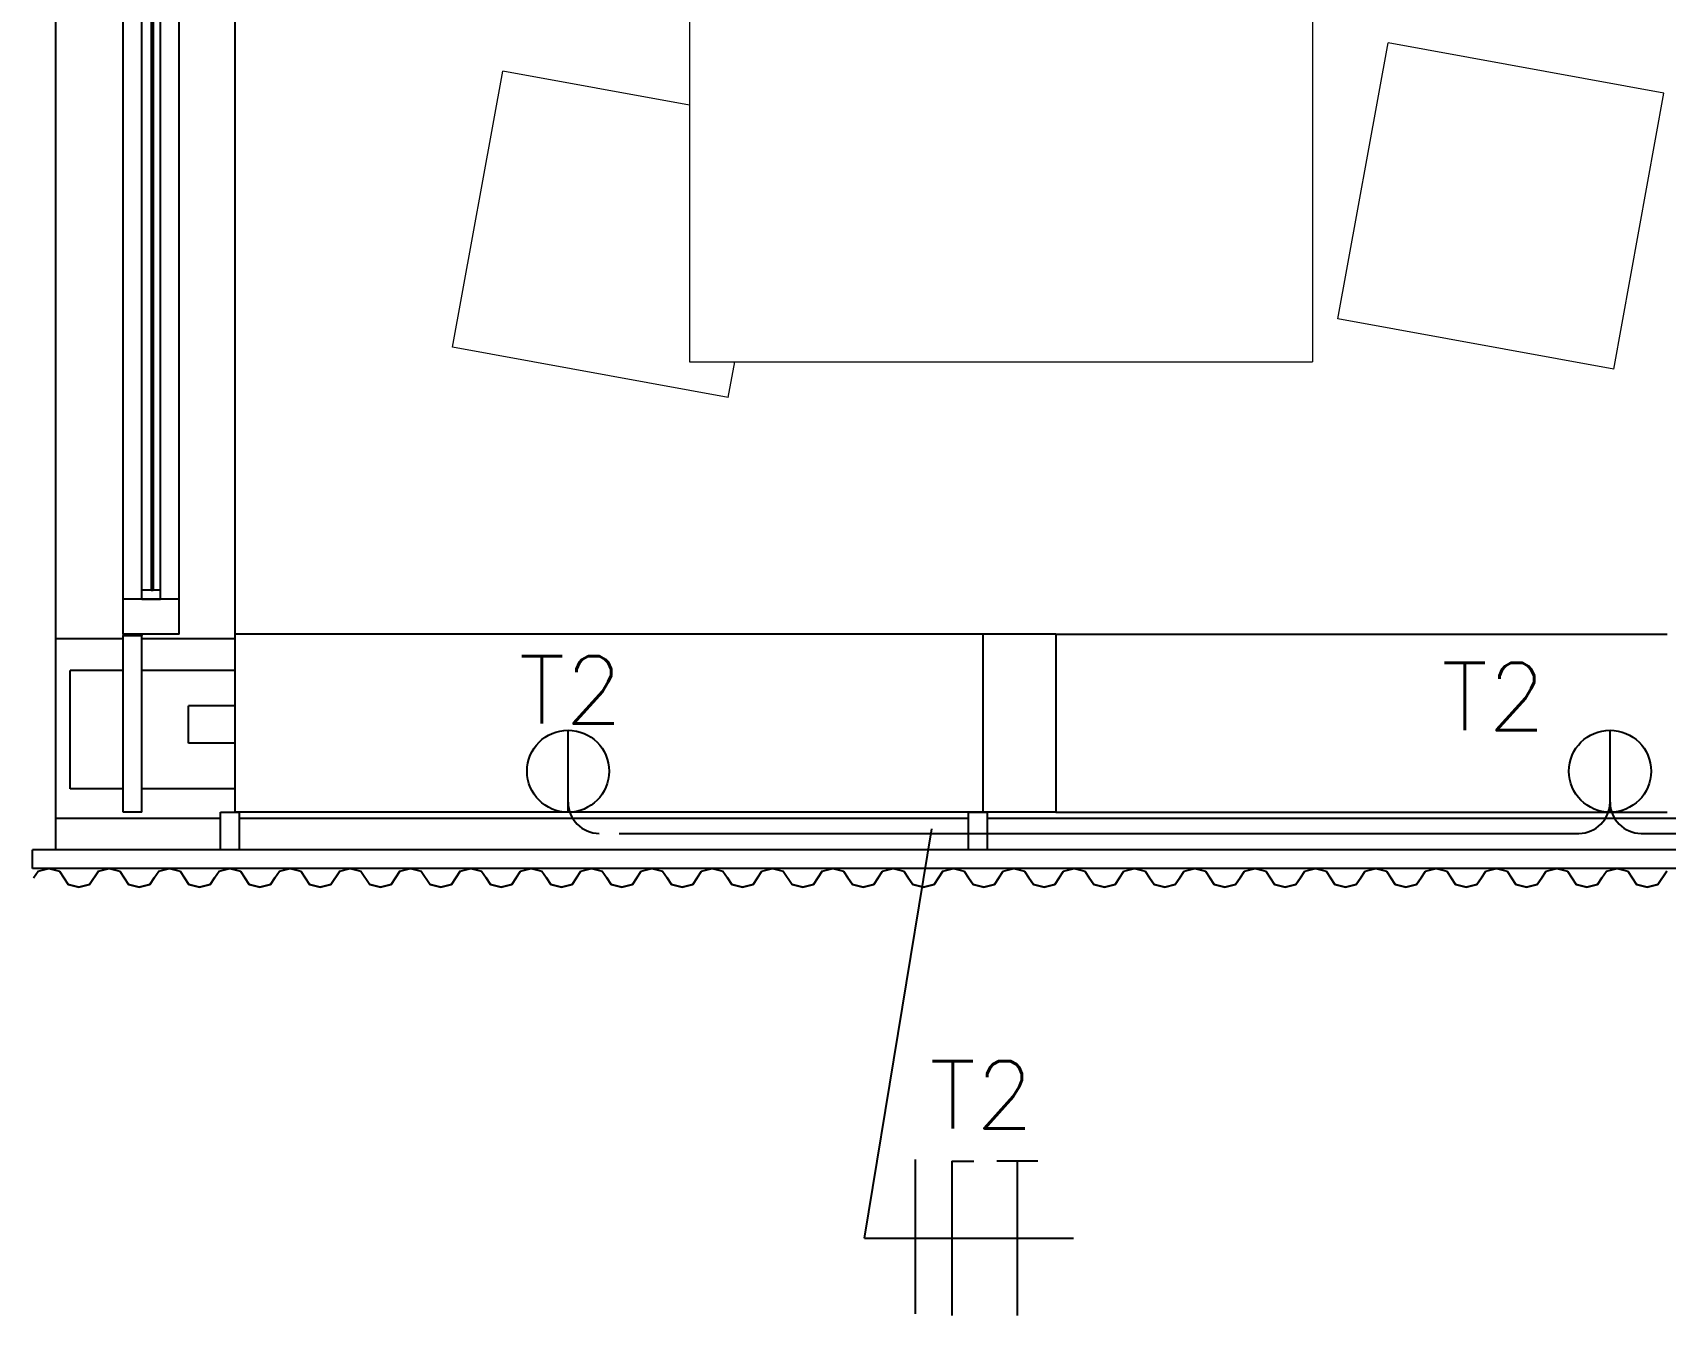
# Model space of a CAD drawing. Header units: millimetres. Extents: x 27525 to 1347740, y 16401 to 59429.
# Drawn here: x 641524 to 644144, y 33175 to 35233 of the extents above; entities that cross this region are included whole.
import ezdxf
from ezdxf.lldxf.tags import DXFTag

# ---------------------------------------------------------------- set-up
doc = ezdxf.new("R2010")
doc.units = ezdxf.units.MM
for name, color, linetype in [('ARQUITETURA', 8, 'Continuous'), ('ELETRICA', 3, 'Continuous'), ('Eletruto embutido no piso', 4, 'HIDDEN'), ('PERFILADO', 2, 'Continuous')]:
    doc.layers.add(name, color=color, linetype=linetype)
doc.layers.add('Mobiliário', color=151, linetype='Continuous', lineweight=9, plot=False)
doc.styles.get("Standard").update_dxf_attribs({"font": 'romans.shx'})
tags = doc.linetypes.add('HIDDEN', pattern=[0.375, 0.25, -0.125]).pattern_tags.tags
tags[6:7] = [DXFTag(74, 4), DXFTag(75, 0), DXFTag(340, '0'), DXFTag(46, 1.0), DXFTag(50, 0.0), DXFTag(44, 0.0), DXFTag(45, 0.0)]
tags[4:5] = [DXFTag(74, 4), DXFTag(75, 0), DXFTag(340, '0'), DXFTag(46, 1.0), DXFTag(50, 0.0), DXFTag(44, 0.0), DXFTag(45, 0.0)]

# ---------------------------------------------------------------- blocks, each defined once
blk = doc.blocks.new('N1')
at = {"layer": 'ARQUITETURA', "color": 4, "lineweight": -2, "ltscale": 1.3}
for q in [(603856.7, 118519.9), (603915.2, 118932.3)]:
    blk.add_line((603856.7, 118932.3), q, dxfattribs=at)
blk = doc.blocks.new('te')
at = {"layer": 'ARQUITETURA', "color": 4, "lineweight": -2}
for p, q in [((645596.8, 24561.6), (645531.3, 24561.6)), ((645564.1, 24561.6), (645564.1, 24314.2))]:
    blk.add_line(p, q, dxfattribs=at)

msp = doc.modelspace()

# ---------------------------------------------------------------- linework, layer by layer
at = {"color": 0}
for p, q in [((641849.056, 34268.373), (641849.056, 37882.319)), ((641561.061, 33922.376), (641561.061, 35772.527)), ((641668.951, 34324.19), (641668.951, 35617.406)), ((641698.951, 34324.19), (641698.951, 35616.334)), ((641728.951, 34324.19), (641728.951, 35616.334)), ((641758.951, 34324.19), (641758.951, 35617.406)), ((641713.951, 35602.687), (641713.951, 34338.909)), ((641717.486, 35602.687), (641717.486, 34338.909)), ((641668.951, 34268.373), (641668.951, 34324.19)), ((641698.951, 34324.19), (641668.951, 34324.19)), ((641668.951, 34268.373), (641668.951, 34324.19)), ((641698.951, 34324.19), (641668.951, 34324.19)), ((641698.951, 34324.19), (641698.951, 34338.909)), ((641713.951, 34338.909), (641698.951, 34338.909)), ((641698.951, 34324.19), (641728.951, 34324.19)), ((641728.951, 34324.19), (641698.951, 34324.19)), ((641713.951, 34338.909), (641717.486, 34338.909)), ((641728.951, 34338.909), (641717.486, 34338.909)), ((641728.951, 34324.19), (641728.951, 34338.909)), ((641758.951, 34324.19), (641728.951, 34324.19)), ((641758.951, 34324.19), (641728.951, 34324.19)), ((641758.951, 34268.373), (641758.951, 34324.19)), ((641758.951, 34268.373), (641758.951, 34324.19)), ((641668.951, 34260.445), (641561.061, 34260.445)), ((641668.951, 34260.445), (641561.061, 34260.445)), ((641758.951, 34268.373), (641668.951, 34268.373)), ((641668.951, 34268.373), (641668.951, 34265.98)), ((641758.951, 34268.373), (641668.951, 34268.373)), ((641668.951, 34265.98), (641698.951, 34265.98)), ((641668.951, 33982.376), (641668.951, 34265.98)), ((641668.951, 33982.376), (641668.951, 34265.98)), ((641668.951, 34265.98), (641698.951, 34265.98)), ((641698.951, 34268.373), (641698.951, 34265.98)), ((641698.951, 33982.376), (641698.951, 34265.98)), ((641698.951, 33982.376), (641698.951, 34265.98)), ((641849.056, 34260.445), (641698.951, 34260.445)), ((641849.056, 34260.445), (641698.951, 34260.445)), ((641849.056, 33982.375), (641849.056, 34268.373)), ((643049.055, 34268.373), (641849.056, 34268.373)), ((641849.056, 33982.375), (641849.056, 34268.373)), ((643049.055, 34268.373), (641849.056, 34268.373)), ((643049.055, 33982.375), (643049.055, 34268.373)), ((643049.055, 33982.375), (643049.055, 34268.373)), ((643166.054, 34268.373), (643049.055, 34268.373)), ((643049.055, 33982.375), (643049.055, 34268.373)), ((643049.055, 33982.375), (643049.055, 34268.373)), ((643166.054, 34268.373), (643049.055, 34268.373)), ((643166.054, 34268.373), (643166.054, 33982.375)), ((643166.054, 34268.373), (644147.032, 34268.373)), ((643166.054, 34268.373), (644147.032, 34268.373)), ((643166.054, 34268.373), (643166.054, 33982.375)), ((641583.957, 34019.938), (641583.957, 34209.938)), ((641668.951, 34209.938), (641583.957, 34209.938)), ((641849.056, 34209.938), (641698.951, 34209.938)), ((641849.056, 34153.387), (641773.956, 34153.387)), ((641773.956, 34093.387), (641773.956, 34153.387)), ((641849.056, 34093.387), (641773.956, 34093.387)), ((641668.951, 34019.938), (641583.957, 34019.938)), ((641849.056, 34019.938), (641698.951, 34019.938)), ((641698.951, 33982.376), (641668.951, 33982.376)), ((641698.951, 33982.376), (641668.951, 33982.376)), ((641825.548, 33982.376), (641855.548, 33982.376)), ((641825.548, 33922.376), (641825.548, 33982.376)), ((641825.548, 33922.376), (641825.548, 33982.376)), ((641825.548, 33982.376), (641855.548, 33982.376)), ((643049.055, 33982.375), (641849.056, 33982.375)), ((643049.055, 33982.375), (641849.056, 33982.375)), ((641855.548, 33982.376), (641855.548, 33922.376)), ((641855.548, 33982.376), (641855.548, 33922.376)), ((643025.548, 33982.376), (643055.548, 33982.376)), ((643025.548, 33922.376), (643025.548, 33982.376)), ((643025.548, 33922.376), (643025.548, 33982.376)), ((643025.548, 33982.376), (643055.548, 33982.376)), ((643166.054, 33982.375), (643049.055, 33982.375)), ((643166.054, 33982.375), (643049.055, 33982.375)), ((643055.548, 33982.376), (643055.548, 33922.376)), ((643055.548, 33982.376), (643055.548, 33922.376)), ((643166.054, 33982.375), (644147.032, 33982.375)), ((641825.548, 33972.21), (641561.061, 33972.21)), ((641825.548, 33972.21), (641561.061, 33972.21)), ((643025.548, 33972.21), (641855.548, 33972.21)), ((643025.548, 33972.21), (641855.548, 33972.21)), ((644225.548, 33972.21), (643055.548, 33972.21)), ((644225.548, 33972.21), (643055.548, 33972.21)), ((641825.548, 33922.376), (641523.957, 33922.376)), ((641523.957, 33892.376), (641523.957, 33922.376)), ((641855.548, 33922.376), (641825.548, 33922.376)), ((641855.548, 33922.376), (641825.548, 33922.376)), ((643025.548, 33922.376), (641855.548, 33922.376)), ((643055.548, 33922.376), (643025.548, 33922.376)), ((643055.548, 33922.376), (643025.548, 33922.376)), ((644225.548, 33922.376), (643055.548, 33922.376)), ((650573.957, 33892.376), (641523.957, 33892.376)), ((641525.549, 33877.282), (641532.637, 33887.955)), ((641525.549, 33877.282), (641532.637, 33887.955)), ((641525.549, 33877.282), (641532.637, 33887.955)), ((641532.637, 33887.955), (641549.749, 33892.376)), ((641532.637, 33887.955), (641549.749, 33892.376)), ((641532.637, 33887.955), (641549.749, 33892.376)), ((641549.749, 33892.376), (641566.861, 33887.955)), ((641549.749, 33892.376), (641566.861, 33887.955)), ((641549.749, 33892.376), (641566.861, 33887.955)), ((641566.861, 33887.955), (641581.037, 33866.61)), ((641566.861, 33887.955), (641581.037, 33866.61)), ((641566.861, 33887.955), (641581.037, 33866.61)), ((641629.437, 33887.955), (641615.261, 33866.61)), ((641615.261, 33866.61), (641629.437, 33887.955)), ((641615.261, 33866.61), (641629.437, 33887.955)), ((641629.437, 33887.955), (641646.549, 33892.376)), ((641629.437, 33887.955), (641646.549, 33892.376)), ((641629.437, 33887.955), (641646.549, 33892.376)), ((641646.549, 33892.376), (641663.661, 33887.955)), ((641646.549, 33892.376), (641663.661, 33887.955)), ((641646.549, 33892.376), (641663.661, 33887.955)), ((641663.661, 33887.955), (641677.837, 33866.61)), ((641663.661, 33887.955), (641677.837, 33866.61)), ((641663.661, 33887.955), (641677.837, 33866.61)), ((641712.061, 33866.61), (641719.149, 33877.282)), ((641719.149, 33877.282), (641712.061, 33866.61)), ((641712.061, 33866.61), (641719.149, 33877.282)), ((641719.149, 33877.282), (641726.237, 33887.955)), ((641719.149, 33877.282), (641726.237, 33887.955)), ((641719.149, 33877.282), (641726.237, 33887.955)), ((641726.237, 33887.955), (641743.349, 33892.376)), ((641726.237, 33887.955), (641743.349, 33892.376)), ((641726.237, 33887.955), (641743.349, 33892.376)), ((641743.349, 33892.376), (641760.461, 33887.955)), ((641743.349, 33892.376), (641760.461, 33887.955)), ((641743.349, 33892.376), (641760.461, 33887.955)), ((641760.461, 33887.955), (641767.548, 33877.282)), ((641760.461, 33887.955), (641767.548, 33877.282)), ((641760.461, 33887.955), (641767.548, 33877.282)), ((641774.637, 33866.61), (641767.548, 33877.282)), ((641767.548, 33877.282), (641774.637, 33866.61)), ((641767.548, 33877.282), (641774.637, 33866.61)), ((641808.86, 33866.61), (641815.949, 33877.282)), ((641815.949, 33877.282), (641808.86, 33866.61)), ((641808.86, 33866.61), (641815.949, 33877.282)), ((641815.949, 33877.282), (641823.037, 33887.955)), ((641815.949, 33877.282), (641823.037, 33887.955)), ((641815.949, 33877.282), (641823.037, 33887.955)), ((641823.037, 33887.955), (641840.149, 33892.376)), ((641823.037, 33887.955), (641840.149, 33892.376)), ((641823.037, 33887.955), (641840.149, 33892.376)), ((641840.149, 33892.376), (641857.26, 33887.955)), ((641840.149, 33892.376), (641857.26, 33887.955)), ((641840.149, 33892.376), (641857.26, 33887.955)), ((641857.26, 33887.955), (641864.349, 33877.282)), ((641857.26, 33887.955), (641864.349, 33877.282)), ((641857.26, 33887.955), (641864.349, 33877.282)), ((641871.436, 33866.61), (641864.349, 33877.282)), ((641864.349, 33877.282), (641871.436, 33866.61)), ((641864.349, 33877.282), (641871.436, 33866.61)), ((641905.66, 33866.61), (641912.748, 33877.282)), ((641912.748, 33877.282), (641905.66, 33866.61)), ((641905.66, 33866.61), (641912.748, 33877.282)), ((641912.748, 33877.282), (641919.836, 33887.955)), ((641912.748, 33877.282), (641919.836, 33887.955)), ((641912.748, 33877.282), (641919.836, 33887.955)), ((641919.836, 33887.955), (641936.948, 33892.376)), ((641919.836, 33887.955), (641936.948, 33892.376)), ((641919.836, 33887.955), (641936.948, 33892.376)), ((641936.948, 33892.376), (641954.06, 33887.955)), ((641936.948, 33892.376), (641954.06, 33887.955)), ((641936.948, 33892.376), (641954.06, 33887.955)), ((641954.06, 33887.955), (641968.236, 33866.61)), ((641954.06, 33887.955), (641968.236, 33866.61)), ((641954.06, 33887.955), (641968.236, 33866.61)), ((642016.636, 33887.955), (642002.46, 33866.61)), ((642002.46, 33866.61), (642016.636, 33887.955)), ((642002.46, 33866.61), (642016.636, 33887.955)), ((642016.636, 33887.955), (642033.748, 33892.376)), ((642016.636, 33887.955), (642033.748, 33892.376)), ((642016.636, 33887.955), (642033.748, 33892.376)), ((642033.748, 33892.376), (642050.86, 33887.955)), ((642033.748, 33892.376), (642050.86, 33887.955)), ((642033.748, 33892.376), (642050.86, 33887.955)), ((642050.86, 33887.955), (642065.036, 33866.61)), ((642050.86, 33887.955), (642065.036, 33866.61)), ((642050.86, 33887.955), (642065.036, 33866.61)), ((642113.436, 33887.955), (642099.26, 33866.61)), ((642099.26, 33866.61), (642113.436, 33887.955)), ((642099.26, 33866.61), (642113.436, 33887.955)), ((642113.436, 33887.955), (642130.548, 33892.376)), ((642113.436, 33887.955), (642130.548, 33892.376)), ((642113.436, 33887.955), (642130.548, 33892.376)), ((642130.548, 33892.376), (642147.66, 33887.955)), ((642130.548, 33892.376), (642147.66, 33887.955)), ((642130.548, 33892.376), (642147.66, 33887.955)), ((642147.66, 33887.955), (642161.836, 33866.61)), ((642147.66, 33887.955), (642161.836, 33866.61)), ((642147.66, 33887.955), (642161.836, 33866.61)), ((642210.236, 33887.955), (642196.06, 33866.61)), ((642196.06, 33866.61), (642210.236, 33887.955)), ((642196.06, 33866.61), (642210.236, 33887.955)), ((642210.236, 33887.955), (642227.348, 33892.376)), ((642210.236, 33887.955), (642227.348, 33892.376)), ((642210.236, 33887.955), (642227.348, 33892.376)), ((642227.348, 33892.376), (642244.46, 33887.955)), ((642227.348, 33892.376), (642244.46, 33887.955)), ((642227.348, 33892.376), (642244.46, 33887.955)), ((642244.46, 33887.955), (642251.548, 33877.282)), ((642244.46, 33887.955), (642251.548, 33877.282)), ((642244.46, 33887.955), (642251.548, 33877.282)), ((642258.636, 33866.61), (642251.548, 33877.282)), ((642251.548, 33877.282), (642258.636, 33866.61)), ((642251.548, 33877.282), (642258.636, 33866.61)), ((642292.86, 33866.61), (642299.948, 33877.282)), ((642299.948, 33877.282), (642292.86, 33866.61)), ((642292.86, 33866.61), (642299.948, 33877.282)), ((642299.948, 33877.282), (642307.036, 33887.955)), ((642299.948, 33877.282), (642307.036, 33887.955)), ((642299.948, 33877.282), (642307.036, 33887.955)), ((642307.036, 33887.955), (642324.148, 33892.376)), ((642307.036, 33887.955), (642324.148, 33892.376)), ((642307.036, 33887.955), (642324.148, 33892.376)), ((642324.148, 33892.376), (642341.26, 33887.955)), ((642324.148, 33892.376), (642341.26, 33887.955)), ((642324.148, 33892.376), (642341.26, 33887.955)), ((642341.26, 33887.955), (642348.348, 33877.282)), ((642341.26, 33887.955), (642348.348, 33877.282)), ((642341.26, 33887.955), (642348.348, 33877.282)), ((642355.435, 33866.61), (642348.348, 33877.282)), ((642348.348, 33877.282), (642355.435, 33866.61)), ((642348.348, 33877.282), (642355.435, 33866.61)), ((642389.66, 33866.61), (642396.748, 33877.282)), ((642396.748, 33877.282), (642389.66, 33866.61)), ((642389.66, 33866.61), (642396.748, 33877.282)), ((642396.748, 33877.282), (642403.835, 33887.955)), ((642396.748, 33877.282), (642403.835, 33887.955)), ((642396.748, 33877.282), (642403.835, 33887.955)), ((642403.835, 33887.955), (642420.948, 33892.376)), ((642403.835, 33887.955), (642420.948, 33892.376)), ((642403.835, 33887.955), (642420.948, 33892.376)), ((642420.948, 33892.376), (642438.06, 33887.955)), ((642420.948, 33892.376), (642438.06, 33887.955)), ((642420.948, 33892.376), (642438.06, 33887.955)), ((642438.06, 33887.955), (642445.148, 33877.282)), ((642438.06, 33887.955), (642445.148, 33877.282)), ((642438.06, 33887.955), (642445.148, 33877.282)), ((642452.235, 33866.61), (642445.148, 33877.282)), ((642445.148, 33877.282), (642452.235, 33866.61)), ((642445.148, 33877.282), (642452.235, 33866.61)), ((642486.46, 33866.61), (642493.548, 33877.282)), ((642493.548, 33877.282), (642486.46, 33866.61)), ((642486.46, 33866.61), (642493.548, 33877.282)), ((642493.548, 33877.282), (642500.635, 33887.955)), ((642493.548, 33877.282), (642500.635, 33887.955)), ((642493.548, 33877.282), (642500.635, 33887.955)), ((642500.635, 33887.955), (642517.747, 33892.376)), ((642500.635, 33887.955), (642517.747, 33892.376)), ((642500.635, 33887.955), (642517.747, 33892.376)), ((642517.747, 33892.376), (642534.86, 33887.955)), ((642517.747, 33892.376), (642534.86, 33887.955)), ((642517.747, 33892.376), (642534.86, 33887.955)), ((642534.86, 33887.955), (642541.947, 33877.282)), ((642534.86, 33887.955), (642541.947, 33877.282)), ((642534.86, 33887.955), (642541.947, 33877.282)), ((642549.035, 33866.61), (642541.947, 33877.282)), ((642541.947, 33877.282), (642549.035, 33866.61)), ((642541.947, 33877.282), (642549.035, 33866.61)), ((642583.259, 33866.61), (642590.347, 33877.282)), ((642590.347, 33877.282), (642583.259, 33866.61)), ((642583.259, 33866.61), (642590.347, 33877.282)), ((642590.347, 33877.282), (642597.435, 33887.955)), ((642590.347, 33877.282), (642597.435, 33887.955)), ((642590.347, 33877.282), (642597.435, 33887.955)), ((642597.435, 33887.955), (642614.547, 33892.376)), ((642597.435, 33887.955), (642614.547, 33892.376)), ((642597.435, 33887.955), (642614.547, 33892.376)), ((642614.547, 33892.376), (642631.659, 33887.955)), ((642614.547, 33892.376), (642631.659, 33887.955)), ((642614.547, 33892.376), (642631.659, 33887.955)), ((642631.659, 33887.955), (642638.747, 33877.282)), ((642631.659, 33887.955), (642638.747, 33877.282)), ((642631.659, 33887.955), (642638.747, 33877.282)), ((642645.835, 33866.61), (642638.747, 33877.282)), ((642638.747, 33877.282), (642645.835, 33866.61)), ((642638.747, 33877.282), (642645.835, 33866.61)), ((642680.059, 33866.61), (642687.147, 33877.282)), ((642687.147, 33877.282), (642680.059, 33866.61)), ((642680.059, 33866.61), (642687.147, 33877.282)), ((642687.147, 33877.282), (642694.235, 33887.955)), ((642687.147, 33877.282), (642694.235, 33887.955)), ((642687.147, 33877.282), (642694.235, 33887.955)), ((642694.235, 33887.955), (642711.347, 33892.376)), ((642694.235, 33887.955), (642711.347, 33892.376)), ((642694.235, 33887.955), (642711.347, 33892.376)), ((642711.347, 33892.376), (642728.459, 33887.955)), ((642711.347, 33892.376), (642728.459, 33887.955)), ((642711.347, 33892.376), (642728.459, 33887.955)), ((642728.459, 33887.955), (642742.635, 33866.61)), ((642728.459, 33887.955), (642742.635, 33866.61)), ((642728.459, 33887.955), (642742.635, 33866.61)), ((642791.035, 33887.955), (642776.859, 33866.61)), ((642776.859, 33866.61), (642791.035, 33887.955)), ((642776.859, 33866.61), (642791.035, 33887.955)), ((642791.035, 33887.955), (642808.147, 33892.376)), ((642791.035, 33887.955), (642808.147, 33892.376)), ((642791.035, 33887.955), (642808.147, 33892.376)), ((642808.147, 33892.376), (642825.259, 33887.955)), ((642808.147, 33892.376), (642825.259, 33887.955)), ((642808.147, 33892.376), (642825.259, 33887.955)), ((642825.259, 33887.955), (642832.347, 33877.282)), ((642825.259, 33887.955), (642832.347, 33877.282)), ((642825.259, 33887.955), (642832.347, 33877.282)), ((642839.435, 33866.61), (642832.347, 33877.282)), ((642832.347, 33877.282), (642839.435, 33866.61)), ((642832.347, 33877.282), (642839.435, 33866.61)), ((642873.659, 33866.61), (642880.747, 33877.282)), ((642880.747, 33877.282), (642873.659, 33866.61)), ((642873.659, 33866.61), (642880.747, 33877.282)), ((642880.747, 33877.282), (642887.835, 33887.955)), ((642880.747, 33877.282), (642887.835, 33887.955)), ((642880.747, 33877.282), (642887.835, 33887.955)), ((642887.835, 33887.955), (642904.947, 33892.376)), ((642887.835, 33887.955), (642904.947, 33892.376)), ((642887.835, 33887.955), (642904.947, 33892.376)), ((642904.947, 33892.376), (642922.059, 33887.955)), ((642904.947, 33892.376), (642922.059, 33887.955)), ((642904.947, 33892.376), (642922.059, 33887.955)), ((642922.059, 33887.955), (642929.147, 33877.282)), ((642922.059, 33887.955), (642929.147, 33877.282)), ((642922.059, 33887.955), (642929.147, 33877.282)), ((642936.235, 33866.61), (642929.147, 33877.282)), ((642929.147, 33877.282), (642936.235, 33866.61)), ((642929.147, 33877.282), (642936.235, 33866.61)), ((642984.635, 33887.955), (642970.459, 33866.61)), ((642970.459, 33866.61), (642984.635, 33887.955)), ((642970.459, 33866.61), (642984.635, 33887.955)), ((642984.635, 33887.955), (643001.747, 33892.376)), ((642984.635, 33887.955), (643001.747, 33892.376)), ((642984.635, 33887.955), (643001.747, 33892.376)), ((643001.747, 33892.376), (643018.859, 33887.955)), ((643001.747, 33892.376), (643018.859, 33887.955)), ((643001.747, 33892.376), (643018.859, 33887.955)), ((643018.859, 33887.955), (643025.947, 33877.282)), ((643018.859, 33887.955), (643025.947, 33877.282)), ((643018.859, 33887.955), (643025.947, 33877.282)), ((643033.034, 33866.61), (643025.947, 33877.282)), ((643025.947, 33877.282), (643033.034, 33866.61)), ((643025.947, 33877.282), (643033.034, 33866.61)), ((643067.258, 33866.61), (643074.346, 33877.282)), ((643074.346, 33877.282), (643067.258, 33866.61)), ((643067.258, 33866.61), (643074.346, 33877.282)), ((643074.346, 33877.282), (643081.434, 33887.955)), ((643074.346, 33877.282), (643081.434, 33887.955)), ((643074.346, 33877.282), (643081.434, 33887.955)), ((643081.434, 33887.955), (643098.546, 33892.376)), ((643081.434, 33887.955), (643098.546, 33892.376)), ((643081.434, 33887.955), (643098.546, 33892.376)), ((643098.546, 33892.376), (643115.658, 33887.955)), ((643098.546, 33892.376), (643115.658, 33887.955)), ((643098.546, 33892.376), (643115.658, 33887.955)), ((643115.658, 33887.955), (643122.746, 33877.282)), ((643115.658, 33887.955), (643122.746, 33877.282)), ((643115.658, 33887.955), (643122.746, 33877.282)), ((643129.835, 33866.61), (643122.746, 33877.282)), ((643122.746, 33877.282), (643129.835, 33866.61)), ((643122.746, 33877.282), (643129.835, 33866.61)), ((643164.058, 33866.61), (643171.146, 33877.282)), ((643171.146, 33877.282), (643164.058, 33866.61)), ((643164.058, 33866.61), (643171.146, 33877.282)), ((643171.146, 33877.282), (643178.235, 33887.955)), ((643171.146, 33877.282), (643178.235, 33887.955)), ((643171.146, 33877.282), (643178.235, 33887.955)), ((643178.235, 33887.955), (643195.346, 33892.376)), ((643178.235, 33887.955), (643195.346, 33892.376)), ((643178.235, 33887.955), (643195.346, 33892.376)), ((643195.346, 33892.376), (643212.458, 33887.955)), ((643195.346, 33892.376), (643212.458, 33887.955)), ((643195.346, 33892.376), (643212.458, 33887.955)), ((643212.458, 33887.955), (643219.546, 33877.282)), ((643212.458, 33887.955), (643219.546, 33877.282)), ((643212.458, 33887.955), (643219.546, 33877.282)), ((643226.634, 33866.61), (643219.546, 33877.282)), ((643219.546, 33877.282), (643226.634, 33866.61)), ((643219.546, 33877.282), (643226.634, 33866.61)), ((643260.858, 33866.61), (643267.946, 33877.282)), ((643267.946, 33877.282), (643260.858, 33866.61)), ((643260.858, 33866.61), (643267.946, 33877.282)), ((643267.946, 33877.282), (643275.034, 33887.955)), ((643267.946, 33877.282), (643275.034, 33887.955)), ((643267.946, 33877.282), (643275.034, 33887.955)), ((643275.034, 33887.955), (643292.146, 33892.376)), ((643275.034, 33887.955), (643292.146, 33892.376)), ((643275.034, 33887.955), (643292.146, 33892.376)), ((643292.146, 33892.376), (643309.258, 33887.955)), ((643292.146, 33892.376), (643309.258, 33887.955)), ((643292.146, 33892.376), (643309.258, 33887.955)), ((643309.258, 33887.955), (643316.346, 33877.282)), ((643309.258, 33887.955), (643316.346, 33877.282)), ((643309.258, 33887.955), (643316.346, 33877.282)), ((643323.434, 33866.61), (643316.346, 33877.282)), ((643316.346, 33877.282), (643323.434, 33866.61)), ((643316.346, 33877.282), (643323.434, 33866.61)), ((643357.658, 33866.61), (643364.746, 33877.282)), ((643364.746, 33877.282), (643357.658, 33866.61)), ((643357.658, 33866.61), (643364.746, 33877.282)), ((643364.746, 33877.282), (643371.834, 33887.955)), ((643364.746, 33877.282), (643371.834, 33887.955)), ((643364.746, 33877.282), (643371.834, 33887.955)), ((643371.834, 33887.955), (643388.946, 33892.376)), ((643371.834, 33887.955), (643388.946, 33892.376)), ((643371.834, 33887.955), (643388.946, 33892.376)), ((643388.946, 33892.376), (643406.058, 33887.955)), ((643388.946, 33892.376), (643406.058, 33887.955)), ((643388.946, 33892.376), (643406.058, 33887.955)), ((643406.058, 33887.955), (643413.146, 33877.282)), ((643406.058, 33887.955), (643413.146, 33877.282)), ((643406.058, 33887.955), (643413.146, 33877.282)), ((643420.234, 33866.61), (643413.146, 33877.282)), ((643413.146, 33877.282), (643420.234, 33866.61)), ((643413.146, 33877.282), (643420.234, 33866.61)), ((643454.458, 33866.61), (643461.546, 33877.282)), ((643461.546, 33877.282), (643454.458, 33866.61)), ((643454.458, 33866.61), (643461.546, 33877.282)), ((643461.546, 33877.282), (643468.634, 33887.955)), ((643461.546, 33877.282), (643468.634, 33887.955)), ((643461.546, 33877.282), (643468.634, 33887.955)), ((643468.634, 33887.955), (643485.746, 33892.376)), ((643468.634, 33887.955), (643485.746, 33892.376)), ((643468.634, 33887.955), (643485.746, 33892.376)), ((643485.746, 33892.376), (643502.858, 33887.955)), ((643485.746, 33892.376), (643502.858, 33887.955)), ((643485.746, 33892.376), (643502.858, 33887.955)), ((643502.858, 33887.955), (643517.034, 33866.61)), ((643502.858, 33887.955), (643517.034, 33866.61)), ((643502.858, 33887.955), (643517.034, 33866.61)), ((643551.258, 33866.61), (643558.346, 33877.282)), ((643558.346, 33877.282), (643551.258, 33866.61)), ((643551.258, 33866.61), (643558.346, 33877.282)), ((643558.346, 33877.282), (643565.434, 33887.955)), ((643558.346, 33877.282), (643565.434, 33887.955)), ((643558.346, 33877.282), (643565.434, 33887.955)), ((643565.434, 33887.955), (643582.546, 33892.376)), ((643565.434, 33887.955), (643582.546, 33892.376)), ((643565.434, 33887.955), (643582.546, 33892.376)), ((643582.546, 33892.376), (643599.658, 33887.955)), ((643582.546, 33892.376), (643599.658, 33887.955)), ((643582.546, 33892.376), (643599.658, 33887.955)), ((643599.658, 33887.955), (643606.746, 33877.282)), ((643599.658, 33887.955), (643606.746, 33877.282)), ((643599.658, 33887.955), (643606.746, 33877.282)), ((643613.834, 33866.61), (643606.746, 33877.282)), ((643606.746, 33877.282), (643613.834, 33866.61)), ((643606.746, 33877.282), (643613.834, 33866.61)), ((643648.058, 33866.61), (643655.145, 33877.282)), ((643655.145, 33877.282), (643648.058, 33866.61)), ((643648.058, 33866.61), (643655.145, 33877.282)), ((643655.145, 33877.282), (643662.234, 33887.955)), ((643655.145, 33877.282), (643662.234, 33887.955)), ((643655.145, 33877.282), (643662.234, 33887.955)), ((643662.234, 33887.955), (643679.345, 33892.376)), ((643662.234, 33887.955), (643679.345, 33892.376)), ((643662.234, 33887.955), (643679.345, 33892.376)), ((643679.345, 33892.376), (643696.457, 33887.955)), ((643679.345, 33892.376), (643696.457, 33887.955)), ((643679.345, 33892.376), (643696.457, 33887.955)), ((643696.457, 33887.955), (643703.545, 33877.282)), ((643696.457, 33887.955), (643703.545, 33877.282)), ((643696.457, 33887.955), (643703.545, 33877.282)), ((643710.634, 33866.61), (643703.545, 33877.282)), ((643703.545, 33877.282), (643710.634, 33866.61)), ((643703.545, 33877.282), (643710.634, 33866.61)), ((643744.857, 33866.61), (643751.945, 33877.282)), ((643751.945, 33877.282), (643744.857, 33866.61)), ((643744.857, 33866.61), (643751.945, 33877.282)), ((643751.945, 33877.282), (643759.033, 33887.955)), ((643751.945, 33877.282), (643759.033, 33887.955)), ((643751.945, 33877.282), (643759.033, 33887.955)), ((643759.033, 33887.955), (643776.145, 33892.376)), ((643759.033, 33887.955), (643776.145, 33892.376)), ((643759.033, 33887.955), (643776.145, 33892.376)), ((643776.145, 33892.376), (643793.257, 33887.955)), ((643776.145, 33892.376), (643793.257, 33887.955)), ((643776.145, 33892.376), (643793.257, 33887.955)), ((643793.257, 33887.955), (643800.345, 33877.282)), ((643793.257, 33887.955), (643800.345, 33877.282)), ((643793.257, 33887.955), (643800.345, 33877.282)), ((643807.433, 33866.61), (643800.345, 33877.282)), ((643800.345, 33877.282), (643807.433, 33866.61)), ((643800.345, 33877.282), (643807.433, 33866.61)), ((643841.657, 33866.61), (643848.745, 33877.282)), ((643848.745, 33877.282), (643841.657, 33866.61)), ((643841.657, 33866.61), (643848.745, 33877.282)), ((643848.745, 33877.282), (643855.833, 33887.955)), ((643848.745, 33877.282), (643855.833, 33887.955)), ((643848.745, 33877.282), (643855.833, 33887.955)), ((643855.833, 33887.955), (643872.945, 33892.376)), ((643855.833, 33887.955), (643872.945, 33892.376)), ((643855.833, 33887.955), (643872.945, 33892.376)), ((643872.945, 33892.376), (643890.057, 33887.955)), ((643872.945, 33892.376), (643890.057, 33887.955)), ((643872.945, 33892.376), (643890.057, 33887.955)), ((643890.057, 33887.955), (643897.145, 33877.282)), ((643890.057, 33887.955), (643897.145, 33877.282)), ((643890.057, 33887.955), (643897.145, 33877.282)), ((643904.233, 33866.61), (643897.145, 33877.282)), ((643897.145, 33877.282), (643904.233, 33866.61)), ((643897.145, 33877.282), (643904.233, 33866.61)), ((643938.457, 33866.61), (643945.545, 33877.282)), ((643945.545, 33877.282), (643938.457, 33866.61)), ((643938.457, 33866.61), (643945.545, 33877.282)), ((643945.545, 33877.282), (643952.633, 33887.955)), ((643945.545, 33877.282), (643952.633, 33887.955)), ((643945.545, 33877.282), (643952.633, 33887.955)), ((643952.633, 33887.955), (643969.745, 33892.376)), ((643952.633, 33887.955), (643969.745, 33892.376)), ((643952.633, 33887.955), (643969.745, 33892.376)), ((643969.745, 33892.376), (643986.857, 33887.955)), ((643969.745, 33892.376), (643986.857, 33887.955)), ((643969.745, 33892.376), (643986.857, 33887.955)), ((643986.857, 33887.955), (644001.033, 33866.61)), ((643986.857, 33887.955), (644001.033, 33866.61)), ((643986.857, 33887.955), (644001.033, 33866.61)), ((644035.257, 33866.61), (644042.345, 33877.282)), ((644042.345, 33877.282), (644035.257, 33866.61)), ((644035.257, 33866.61), (644042.345, 33877.282)), ((644042.345, 33877.282), (644049.433, 33887.955)), ((644042.345, 33877.282), (644049.433, 33887.955)), ((644042.345, 33877.282), (644049.433, 33887.955)), ((644049.433, 33887.955), (644066.545, 33892.376)), ((644049.433, 33887.955), (644066.545, 33892.376)), ((644049.433, 33887.955), (644066.545, 33892.376)), ((644066.545, 33892.376), (644083.657, 33887.955)), ((644066.545, 33892.376), (644083.657, 33887.955)), ((644066.545, 33892.376), (644083.657, 33887.955)), ((644083.657, 33887.955), (644097.833, 33866.61)), ((644083.657, 33887.955), (644097.833, 33866.61)), ((644083.657, 33887.955), (644097.833, 33866.61)), ((644146.233, 33887.955), (644132.056, 33866.61)), ((644132.056, 33866.61), (644146.233, 33887.955)), ((644132.056, 33866.61), (644146.233, 33887.955)), ((641581.037, 33866.61), (641598.149, 33862.189)), ((641598.149, 33862.189), (641581.037, 33866.61)), ((641581.037, 33866.61), (641598.149, 33862.189)), ((641598.149, 33862.189), (641615.261, 33866.61)), ((641615.261, 33866.61), (641598.149, 33862.189)), ((641598.149, 33862.189), (641615.261, 33866.61)), ((641677.837, 33866.61), (641694.949, 33862.189)), ((641694.949, 33862.189), (641677.837, 33866.61)), ((641677.837, 33866.61), (641694.949, 33862.189)), ((641694.949, 33862.189), (641712.061, 33866.61)), ((641712.061, 33866.61), (641694.949, 33862.189)), ((641694.949, 33862.189), (641712.061, 33866.61)), ((641774.637, 33866.61), (641791.748, 33862.189)), ((641791.748, 33862.189), (641774.637, 33866.61)), ((641774.637, 33866.61), (641791.748, 33862.189)), ((641791.748, 33862.189), (641808.86, 33866.61)), ((641808.86, 33866.61), (641791.748, 33862.189)), ((641791.748, 33862.189), (641808.86, 33866.61)), ((641871.436, 33866.61), (641888.548, 33862.189)), ((641888.548, 33862.189), (641871.436, 33866.61)), ((641871.436, 33866.61), (641888.548, 33862.189)), ((641888.548, 33862.189), (641905.66, 33866.61)), ((641905.66, 33866.61), (641888.548, 33862.189)), ((641888.548, 33862.189), (641905.66, 33866.61)), ((641968.236, 33866.61), (641985.348, 33862.189)), ((641985.348, 33862.189), (641968.236, 33866.61)), ((641968.236, 33866.61), (641985.348, 33862.189)), ((641985.348, 33862.189), (642002.46, 33866.61)), ((642002.46, 33866.61), (641985.348, 33862.189)), ((641985.348, 33862.189), (642002.46, 33866.61)), ((642065.036, 33866.61), (642082.148, 33862.189)), ((642082.148, 33862.189), (642065.036, 33866.61)), ((642065.036, 33866.61), (642082.148, 33862.189)), ((642082.148, 33862.189), (642099.26, 33866.61)), ((642099.26, 33866.61), (642082.148, 33862.189)), ((642082.148, 33862.189), (642099.26, 33866.61)), ((642161.836, 33866.61), (642178.948, 33862.189)), ((642178.948, 33862.189), (642161.836, 33866.61)), ((642161.836, 33866.61), (642178.948, 33862.189)), ((642178.948, 33862.189), (642196.06, 33866.61)), ((642196.06, 33866.61), (642178.948, 33862.189)), ((642178.948, 33862.189), (642196.06, 33866.61)), ((642258.636, 33866.61), (642275.748, 33862.189)), ((642275.748, 33862.189), (642258.636, 33866.61)), ((642258.636, 33866.61), (642275.748, 33862.189)), ((642275.748, 33862.189), (642292.86, 33866.61)), ((642292.86, 33866.61), (642275.748, 33862.189)), ((642275.748, 33862.189), (642292.86, 33866.61)), ((642355.435, 33866.61), (642372.548, 33862.189)), ((642372.548, 33862.189), (642355.435, 33866.61)), ((642355.435, 33866.61), (642372.548, 33862.189)), ((642372.548, 33862.189), (642389.66, 33866.61)), ((642389.66, 33866.61), (642372.548, 33862.189)), ((642372.548, 33862.189), (642389.66, 33866.61)), ((642452.235, 33866.61), (642469.348, 33862.189)), ((642469.348, 33862.189), (642452.235, 33866.61)), ((642452.235, 33866.61), (642469.348, 33862.189)), ((642469.348, 33862.189), (642486.46, 33866.61)), ((642486.46, 33866.61), (642469.348, 33862.189)), ((642469.348, 33862.189), (642486.46, 33866.61)), ((642549.035, 33866.61), (642566.147, 33862.189)), ((642566.147, 33862.189), (642549.035, 33866.61)), ((642549.035, 33866.61), (642566.147, 33862.189)), ((642566.147, 33862.189), (642583.259, 33866.61)), ((642583.259, 33866.61), (642566.147, 33862.189)), ((642566.147, 33862.189), (642583.259, 33866.61)), ((642645.835, 33866.61), (642662.947, 33862.189)), ((642662.947, 33862.189), (642645.835, 33866.61)), ((642645.835, 33866.61), (642662.947, 33862.189)), ((642662.947, 33862.189), (642680.059, 33866.61)), ((642680.059, 33866.61), (642662.947, 33862.189)), ((642662.947, 33862.189), (642680.059, 33866.61)), ((642742.635, 33866.61), (642759.747, 33862.189)), ((642759.747, 33862.189), (642742.635, 33866.61)), ((642742.635, 33866.61), (642759.747, 33862.189)), ((642759.747, 33862.189), (642776.859, 33866.61)), ((642776.859, 33866.61), (642759.747, 33862.189)), ((642759.747, 33862.189), (642776.859, 33866.61)), ((642839.435, 33866.61), (642856.547, 33862.189)), ((642856.547, 33862.189), (642839.435, 33866.61)), ((642839.435, 33866.61), (642856.547, 33862.189)), ((642856.547, 33862.189), (642873.659, 33866.61)), ((642873.659, 33866.61), (642856.547, 33862.189)), ((642856.547, 33862.189), (642873.659, 33866.61)), ((642936.235, 33866.61), (642953.347, 33862.189)), ((642953.347, 33862.189), (642936.235, 33866.61)), ((642936.235, 33866.61), (642953.347, 33862.189)), ((642953.347, 33862.189), (642970.459, 33866.61)), ((642970.459, 33866.61), (642953.347, 33862.189)), ((642953.347, 33862.189), (642970.459, 33866.61)), ((643033.034, 33866.61), (643050.147, 33862.189)), ((643050.147, 33862.189), (643033.034, 33866.61)), ((643033.034, 33866.61), (643050.147, 33862.189)), ((643050.147, 33862.189), (643067.258, 33866.61)), ((643067.258, 33866.61), (643050.147, 33862.189)), ((643050.147, 33862.189), (643067.258, 33866.61)), ((643129.835, 33866.61), (643146.946, 33862.189)), ((643146.946, 33862.189), (643129.835, 33866.61)), ((643129.835, 33866.61), (643146.946, 33862.189)), ((643146.946, 33862.189), (643164.058, 33866.61)), ((643164.058, 33866.61), (643146.946, 33862.189)), ((643146.946, 33862.189), (643164.058, 33866.61)), ((643226.634, 33866.61), (643243.746, 33862.189)), ((643243.746, 33862.189), (643226.634, 33866.61)), ((643226.634, 33866.61), (643243.746, 33862.189)), ((643243.746, 33862.189), (643260.858, 33866.61)), ((643260.858, 33866.61), (643243.746, 33862.189)), ((643243.746, 33862.189), (643260.858, 33866.61)), ((643323.434, 33866.61), (643340.546, 33862.189)), ((643340.546, 33862.189), (643323.434, 33866.61)), ((643323.434, 33866.61), (643340.546, 33862.189)), ((643340.546, 33862.189), (643357.658, 33866.61)), ((643357.658, 33866.61), (643340.546, 33862.189)), ((643340.546, 33862.189), (643357.658, 33866.61)), ((643420.234, 33866.61), (643437.346, 33862.189)), ((643437.346, 33862.189), (643420.234, 33866.61)), ((643420.234, 33866.61), (643437.346, 33862.189)), ((643437.346, 33862.189), (643454.458, 33866.61)), ((643454.458, 33866.61), (643437.346, 33862.189)), ((643437.346, 33862.189), (643454.458, 33866.61)), ((643517.034, 33866.61), (643534.146, 33862.189)), ((643534.146, 33862.189), (643517.034, 33866.61)), ((643517.034, 33866.61), (643534.146, 33862.189)), ((643534.146, 33862.189), (643551.258, 33866.61)), ((643551.258, 33866.61), (643534.146, 33862.189)), ((643534.146, 33862.189), (643551.258, 33866.61)), ((643613.834, 33866.61), (643630.945, 33862.189)), ((643630.945, 33862.189), (643613.834, 33866.61)), ((643613.834, 33866.61), (643630.945, 33862.189)), ((643630.945, 33862.189), (643648.058, 33866.61)), ((643648.058, 33866.61), (643630.945, 33862.189)), ((643630.945, 33862.189), (643648.058, 33866.61)), ((643710.634, 33866.61), (643727.745, 33862.189)), ((643727.745, 33862.189), (643710.634, 33866.61)), ((643710.634, 33866.61), (643727.745, 33862.189)), ((643727.745, 33862.189), (643744.857, 33866.61)), ((643744.857, 33866.61), (643727.745, 33862.189)), ((643727.745, 33862.189), (643744.857, 33866.61)), ((643807.433, 33866.61), (643824.545, 33862.189)), ((643824.545, 33862.189), (643807.433, 33866.61)), ((643807.433, 33866.61), (643824.545, 33862.189)), ((643824.545, 33862.189), (643841.657, 33866.61)), ((643841.657, 33866.61), (643824.545, 33862.189)), ((643824.545, 33862.189), (643841.657, 33866.61)), ((643904.233, 33866.61), (643921.345, 33862.189)), ((643921.345, 33862.189), (643904.233, 33866.61)), ((643904.233, 33866.61), (643921.345, 33862.189)), ((643921.345, 33862.189), (643938.457, 33866.61)), ((643938.457, 33866.61), (643921.345, 33862.189)), ((643921.345, 33862.189), (643938.457, 33866.61)), ((644001.033, 33866.61), (644018.145, 33862.189)), ((644018.145, 33862.189), (644001.033, 33866.61)), ((644001.033, 33866.61), (644018.145, 33862.189)), ((644018.145, 33862.189), (644035.257, 33866.61)), ((644035.257, 33866.61), (644018.145, 33862.189)), ((644018.145, 33862.189), (644035.257, 33866.61)), ((644097.833, 33866.61), (644114.945, 33862.189)), ((644114.945, 33862.189), (644097.833, 33866.61)), ((644097.833, 33866.61), (644114.945, 33862.189)), ((644114.945, 33862.189), (644132.056, 33866.61)), ((644132.056, 33866.61), (644114.945, 33862.189)), ((644114.945, 33862.189), (644132.056, 33866.61))]:
    msp.add_line(p, q, dxfattribs=at)
at = {"layer": 'ARQUITETURA', "color": 4, "lineweight": -2, "ltscale": 1.3}
msp.add_line((642940.068, 33425.205), (642940.068, 33177.805), dxfattribs=at)
at = {"layer": 'ELETRICA'}
for p, q in [((642383.199, 33982.375), (642383.199, 34114.087)), ((644055.194, 33982.375), (644055.194, 34114.087))]:
    msp.add_line(p, q, dxfattribs=at)
for centre in [(642383.199, 34048.231), (644055.194, 34048.231)]:
    msp.add_circle(centre, 65.856, dxfattribs=at)
at = {"layer": 'Eletruto embutido no piso', "ltscale": 400}
for p, q in [((642464.912, 33948.589), (644005.194, 33948.589)), ((644105.194, 33948.589), (645711.849, 33948.589))]:
    msp.add_line(p, q, dxfattribs=at)
for centre, start, end in [((642433.199, 33998.589), 180, 270), ((644005.194, 33998.589), 270, 0), ((644105.194, 33998.589), 180, 270)]:
    msp.add_arc(centre, 50, start, end, dxfattribs=at)
at = {"layer": 'Mobiliário'}
for p, q in [((642577.959, 35305.102), (642577.959, 34705.101)), ((643577.959, 35305.102), (643577.959, 34705.101)), ((643618.417, 34773.793), (643699.055, 35216.509)), ((644141.771, 35135.871), (643699.055, 35216.509)), ((642197.611, 34728.508), (642278.249, 35171.224)), ((642577.959, 35116.633), (642278.249, 35171.224)), ((644061.133, 34693.155), (644141.771, 35135.871)), ((644061.133, 34693.155), (643618.417, 34773.793)), ((642640.327, 34647.87), (642197.611, 34728.508)), ((642577.959, 34705.101), (643577.959, 34705.101)), ((642640.327, 34647.87), (642650.751, 34705.101))]:
    msp.add_line(p, q, dxfattribs=at)
at = {"layer": 'PERFILADO', "color": 1, "lineweight": -2, "ltscale": 1.3}
for q in [(642966.745, 33955.672), (643194.329, 33299.045)]:
    msp.add_line((642858.81, 33299.045), q, dxfattribs=at)

# ---------------------------------------------------------------- block references
at = {"layer": 'ARQUITETURA', "color": 1, "lineweight": -2, "xscale": 0.6, "yscale": 0.6, "zscale": 0.6}
msp.add_blockref('N1', (280685.104, -37936.616), dxfattribs=at)
at = {"layer": 'PERFILADO', "color": 1, "lineweight": -2}
msp.add_blockref('te', (-2460.013, 8861.128), dxfattribs=at)

# ---------------------------------------------------------------- texts
at = {"layer": 'ELETRICA'}
for p in [(642304.101, 34124.756), (643785.158, 34113.908), (642963.314, 33475.212)]:
    msp.add_text('T2', height=108, dxfattribs=at).set_placement(p)

doc.saveas('drawing.dxf')
